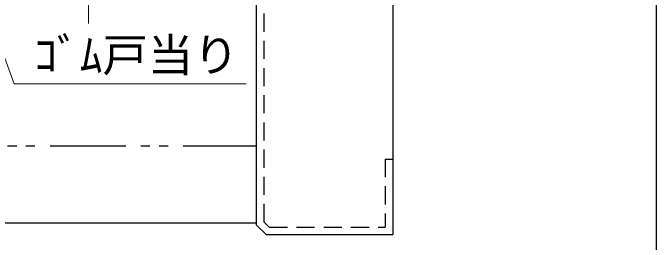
# Model space of a CAD drawing. Units: millimetres at full size; details may follow other scales. Extents: x -800 to 800, y -560 to 560.
# Drawn here: x -17.9 to 152, y -307 to -246.3 of the extents above; entities that cross this region are included whole.
import ezdxf
from ezdxf.enums import TextEntityAlignment as Align

# ---------------------------------------------------------------- set-up
doc = ezdxf.new("R2010")
doc.units = ezdxf.units.MM
doc.header["$LTSCALE"] = 4
for name, pattern in [('CHAIN1', [8, 5, -1, 1, -1]), ('DASHED1', [1.8, 1.2, -0.6]), ('DOUBLE_CHAIN1', [8.8, 5, -1, 0.6, -0.6, 0.6, -1])]:
    doc.linetypes.add(name, pattern=pattern)
doc.layers.add('0-0', color=7, linetype='Continuous', lineweight=25)
doc.layers.add('2-0', color=4, linetype='Continuous', lineweight=9)
doc.styles.add('ＭＳ ゴシック', font='')
doc.styles.get('ＭＳ ゴシック').set_extended_font_data('MS Gothic')

msp = doc.modelspace()

# ---------------------------------------------------------------- linework, layer by layer
at = {"layer": '0-0'}
msp.add_line((152, -44), (152, -444), dxfattribs=at)
at = {"layer": '2-0', "linetype": 'CHAIN1'}
msp.add_line((2.052, -102.393), (2.052, -249.047), dxfattribs=at)
at = {"layer": '2-0', "color": 7, "lineweight": 25}
for p, q in [((82.449, -133.008), (82.449, -305.01)), ((46.449, -302.51), (46.449, -198.512)), ((46.449, -302.01), (-500.924, -302.01)), ((46.449, -302.51), (48.949, -305.01)), ((48.949, -305.01), (82.449, -305.01))]:
    msp.add_line(p, q, dxfattribs=at)
at = {"layer": '2-0', "color": 7, "linetype": 'DASHED1', "lineweight": 25}
for p, q in [((48.449, -301.682), (48.449, -200.512)), ((80.449, -285.01), (82.449, -285.01)), ((80.449, -285.01), (80.449, -303.01))]:
    msp.add_line(p, q, dxfattribs=at)
at = {"layer": '2-0'}
for p, q in [((-17.595, -265.107), (-39.308, -205.894)), ((43.671, -265.107), (-17.595, -265.107))]:
    msp.add_line(p, q, dxfattribs=at)
at = {"layer": '2-0', "color": 7, "linetype": 'DOUBLE_CHAIN1', "lineweight": 25}
msp.add_line((-500.924, -281.507), (46.449, -281.507), dxfattribs=at)
at = {"layer": '2-0', "color": 7, "linetype": 'DASHED1', "lineweight": 25}
msp.add_lwpolyline([(48.449, -301.682), (49.778, -303.01), (80.449, -303.01)], dxfattribs=at)

# ---------------------------------------------------------------- texts
at = {"layer": '2-0', "color": 7, "style": 'ＭＳ ゴシック'}
msp.add_text('ｺﾞﾑ戸当り', height=8.798, dxfattribs=at).set_placement((-12.283, -264.463), align=Align.BOTTOM_LEFT)

doc.saveas('drawing.dxf')
